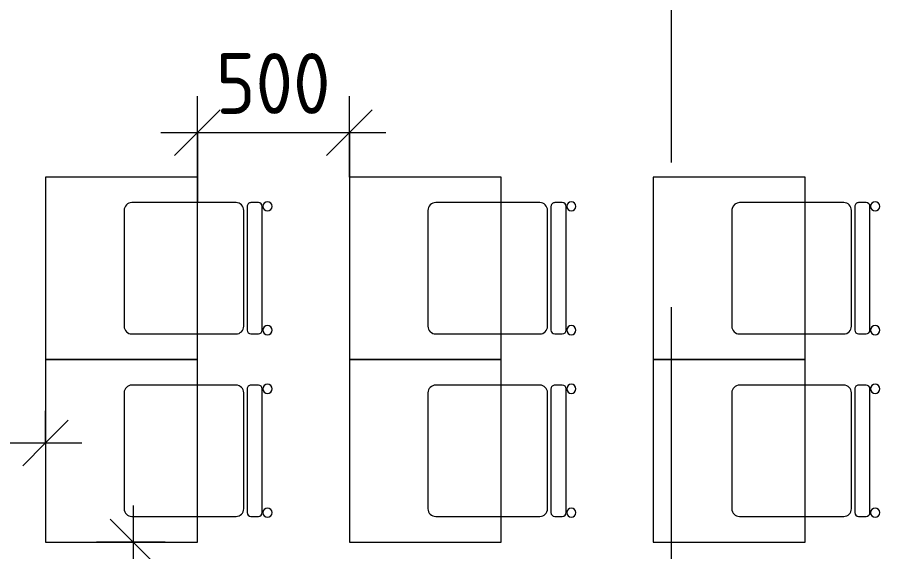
# Model space of a CAD drawing. Header units: millimetres. Extents: x 957 to 228198, y -8553 to 29000.
# Drawn here: x 68259 to 71097, y 4738 to 6495 of the extents above; entities that cross this region are included whole.
import ezdxf

# ---------------------------------------------------------------- set-up
doc = ezdxf.new("R2010")
doc.units = ezdxf.units.MM
doc.linetypes.add('Осевая', pattern=[3175, 635, -476.25, 1587.5, -476.25])
for name, color, linetype, lineweight in [('A-ANNO-DIMS', 7, 'Continuous', 9), ('A-ANNO-DIMS-100', 7, 'Continuous', 9), ('Оси-2', 7, 'Осевая', 9)]:
    doc.layers.add(name, color=color, linetype=linetype, lineweight=lineweight)
doc.layers.add('I-FURN-1', color=9, linetype='Continuous', lineweight=9, true_color=0x808080)
doc.styles.add('ISOCPEUR_3', font='isocpeur.ttf', dxfattribs={"width": 0.9, "height": 200})
doc.dimstyles.new('ISO-2_0_0_9К_Средний_округл2_1', dxfattribs={"dimscale": 304.8, "dimtxt": 199.196235, "dimasz": 0.492126, "dimexe": 0.393701, "dimexo": 0, "dimgap": 0, "dimtad": 1, "dimdec": 0, "dimrnd": 10, "dimzin": 0, "dimdsep": 46, "dimtxsty": 'ISOCPEUR_3', "dimblk1": 'OBLIQUE', "dimblk2": 'OBLIQUE', "dimsah": 1, "dimcen": 0.09, "dimdle": 0.393701, "dimazin": 0, "dimtfac": 1, "dimtdec": 4, "dimtix": 1, "dimtmove": 0, "dimatfit": 3, "dimfxl": 1, "dimtvp": 1, "dimtolj": 1, "dimtzin": 0, "dimarcsym": 2})

# ---------------------------------------------------------------- blocks, each defined once
blk = doc.blocks.new('Стол базовый прямоугольный - 1_7а-25476368-План расстановки мебели и оборудования 3 этажа в осях 12-23')
at = {"layer": 'I-FURN-1'}
for p, q in [((250, 300), (-250, 300)), ((-250, 300), (-250, -300)), ((250, -300), (250, 300)), ((-250, -300), (250, -300))]:
    blk.add_line(p, q, dxfattribs=at)
blk = doc.blocks.new('Стул Breuer - 1_9а-25403171-План расстановки мебели и оборудования 3 этажа в осях 12-23')
at = {"layer": 'I-FURN-1'}
for p, q in [((190.5, 241.3), (-190.5, 241.3)), ((-215.9, 215.9), (-215.9, 0)), ((215.9, 0), (215.9, 215.9)), ((-215.9, 0), (-215.9, -127)), ((215.9, -127), (215.9, 0)), ((203.2, -163.5), (-203.2, -163.5)), ((-190.5, -152.4), (190.5, -152.4)), ((-215.9, -176.2), (-215.9, -200.8)), ((215.9, -200.8), (215.9, -176.2)), ((-203.2, -213.5), (203.2, -213.5))]:
    blk.add_line(p, q, dxfattribs=at)
for centre, radius, start, end in [((-190.5, 215.9), 25.4, 90, 180), ((190.5, 215.9), 25.4, 0, 90), ((-190.5, -127), 25.4, 180, 270), ((190.5, -127), 25.4, 270, 360), ((-203.2, -176.2), 12.7, 90, 180), ((203.2, -176.2), 12.7, 360, 90), ((-203.5, -230.6), 15.1, 360, 180), ((-203.2, -200.8), 12.7, 180, 270), ((203.7, -230.6), 15.1, 360, 180), ((203.2, -200.8), 12.7, 270, 360), ((-203.5, -230.6), 15.1, 180, 360), ((203.7, -230.6), 15.1, 180, 360)]:
    blk.add_arc(centre, radius, start, end, dxfattribs=at)
blk = doc.blocks.new('Стул Breuer - 1_9а-V78-План расстановки мебели и оборудования 3 этажа в осях 12-23')
at = {"layer": 'I-FURN-1'}
for p, q in [((190.5, 241.3), (-190.5, 241.3)), ((-215.9, 215.9), (-215.9, 0)), ((215.9, 0), (215.9, 215.9)), ((-215.9, 0), (-215.9, -127)), ((215.9, -127), (215.9, 0)), ((203.2, -163.5), (-203.2, -163.5)), ((-190.5, -152.4), (190.5, -152.4)), ((-215.9, -176.2), (-215.9, -200.8)), ((215.9, -200.8), (215.9, -176.2)), ((-203.2, -213.5), (203.2, -213.5))]:
    blk.add_line(p, q, dxfattribs=at)
for centre, radius, start, end in [((-190.5, 215.9), 25.4, 90, 180), ((190.5, 215.9), 25.4, 0, 90), ((-190.5, -127), 25.4, 180, 270), ((190.5, -127), 25.4, 270, 360), ((-203.2, -176.2), 12.7, 90, 180), ((203.2, -176.2), 12.7, 360, 90), ((-203.5, -230.6), 15.1, 360, 180), ((-203.2, -200.8), 12.7, 180, 270), ((203.7, -230.6), 15.1, 360, 180), ((203.2, -200.8), 12.7, 270, 360), ((-203.5, -230.6), 15.1, 180, 360), ((203.7, -230.6), 15.1, 180, 360)]:
    blk.add_arc(centre, radius, start, end, dxfattribs=at)
blk = doc.blocks.new('Стул Breuer - 1_9а-V129-План расстановки мебели и оборудования 3 этажа в осях 12-23')
at = {"layer": 'I-FURN-1'}
for p, q in [((190.5, 241.3), (-190.5, 241.3)), ((-215.9, 215.9), (-215.9, 0)), ((215.9, 0), (215.9, 215.9)), ((-215.9, 0), (-215.9, -127)), ((215.9, -127), (215.9, 0)), ((203.2, -163.5), (-203.2, -163.5)), ((-190.5, -152.4), (190.5, -152.4)), ((-215.9, -176.2), (-215.9, -200.8)), ((215.9, -200.8), (215.9, -176.2)), ((-203.2, -213.5), (203.2, -213.5))]:
    blk.add_line(p, q, dxfattribs=at)
for centre, radius, start, end in [((-190.5, 215.9), 25.4, 90, 180), ((190.5, 215.9), 25.4, 75, 90), ((190.5, 215.9), 25.4, 0, 75), ((-190.5, -127), 25.4, 180, 270), ((190.5, -127), 25.4, 270, 360), ((-203.2, -176.2), 12.7, 90, 180), ((203.2, -176.2), 12.7, 360, 90), ((-203.5, -230.6), 15.1, 360, 180), ((-203.2, -200.8), 12.7, 180, 270), ((203.7, -230.6), 15.1, 360, 180), ((203.2, -200.8), 12.7, 270, 360), ((-203.5, -230.6), 15.1, 180, 360), ((203.7, -230.6), 15.1, 180, 360)]:
    blk.add_arc(centre, radius, start, end, dxfattribs=at)
blk = doc.blocks.new('DIMBLOCK34-План расстановки мебели и оборудования 3 этажа в осях 12-23')
at = {"layer": 'A-ANNO-DIMS-100'}
for p, q in [((67631.6, 5201.7), (67631.6, 4975.7)), ((67631.6, 5095.7), (67631.6, 5201.7)), ((68351.8, 5201.7), (68351.8, 4975.7)), ((68351.8, 5095.7), (68351.8, 5201.7)), ((67511.6, 5095.7), (68471.8, 5095.7))]:
    blk.add_line(p, q, dxfattribs=at)
at = {"layer": 'A-ANNO-DIMS-100', "lineweight": 20}
for p, q in [((67631.6, 5095.7), (67706.6, 5170.7)), ((68351.8, 5095.7), (68426.8, 5170.7)), ((67631.6, 5095.7), (67556.6, 5020.7)), ((68351.8, 5095.7), (68276.8, 5020.7))]:
    blk.add_line(p, q, dxfattribs=at)
at = {"layer": 'A-ANNO-DIMS-100', "color": 0, "insert": (67802.1, 5357), "char_height": 200, "width": 455.087, "attachment_point": 1, "line_spacing_factor": 1.149209, "style": 'ISOCPEUR_3'}
blk.add_mtext('720', dxfattribs=at)
blk = doc.blocks.new('_Oblique')
at = {"color": 0, "linetype": 'ByBlock', "lineweight": -2}
blk.add_line((-0.5, -0.5), (0.5, 0.5), dxfattribs=at)
blk = doc.blocks.new('DIMBLOCK35-План расстановки мебели и оборудования 3 этажа в осях 12-23')
at = {"layer": 'A-ANNO-DIMS-100'}
for p, q in [((68639.9, 4890.1), (68639.9, 3671)), ((68746, 4770.1), (68519.9, 4770.1)), ((68639.9, 4770.1), (68746, 4770.1)), ((68746, 3791), (68519.9, 3791)), ((68639.9, 3791), (68746, 3791))]:
    blk.add_line(p, q, dxfattribs=at)
at = {"layer": 'A-ANNO-DIMS-100', "lineweight": 20}
for p, q in [((68639.9, 4770.1), (68564.9, 4845.1)), ((68639.9, 4770.1), (68714.9, 4695.1)), ((68639.9, 3791), (68564.9, 3866)), ((68639.9, 3791), (68714.9, 3716))]:
    blk.add_line(p, q, dxfattribs=at)
at = {"layer": 'A-ANNO-DIMS-100', "color": 0, "insert": (68378.6, 4090.9), "char_height": 200, "width": 455.087, "attachment_point": 1, "rotation": 90, "line_spacing_factor": 1.149209, "style": 'ISOCPEUR_3'}
blk.add_mtext('980', dxfattribs=at)
blk = doc.blocks.new('DIMBLOCK36-План расстановки мебели и оборудования 3 этажа в осях 12-23')
at = {"layer": 'A-ANNO-DIMS-100'}
for p, q in [((68851.8, 5888.9), (68851.8, 6236.5)), ((69351.8, 5970.1), (69351.8, 6236.5)), ((68731.8, 6116.5), (69471.8, 6116.5)), ((68851.8, 6116.5), (68851.8, 5888.9)), ((69351.8, 6116.5), (69351.8, 5970.1))]:
    blk.add_line(p, q, dxfattribs=at)
at = {"layer": 'A-ANNO-DIMS-100', "lineweight": 20}
for p, q in [((68851.8, 6116.5), (68926.8, 6191.5)), ((69351.8, 6116.5), (69426.8, 6191.5)), ((68851.8, 6116.5), (68776.8, 6041.5)), ((69351.8, 6116.5), (69276.8, 6041.5))]:
    blk.add_line(p, q, dxfattribs=at)
at = {"layer": 'A-ANNO-DIMS-100', "color": 0, "insert": (68912.1, 6377.8), "char_height": 200, "width": 455.087, "attachment_point": 1, "line_spacing_factor": 1.149209, "style": 'ISOCPEUR_3'}
blk.add_mtext('500', dxfattribs=at)

msp = doc.modelspace()

# ---------------------------------------------------------------- linework, layer by layer
at = {"layer": 'Оси-2'}
msp.add_line((70412.4, -331.5), (70412.4, 25030), dxfattribs=at)

# ---------------------------------------------------------------- block references
at = {"layer": 'I-FURN-1'}
for p in [(68601.8, 5670.1), (69601.8, 5670.1), (70601.8, 5670.1), (68601.8, 5070.1), (69601.8, 5070.1), (70601.8, 5070.1)]:
    msp.add_blockref('Стол базовый прямоугольный - 1_7а-25476368-План расстановки мебели и оборудования 3 этажа в осях 12-23', p, dxfattribs=at)
at = {"layer": 'I-FURN-1', "rotation": 89.99999999999959}
for name, p in [('Стул Breuer - 1_9а-25403171-План расстановки мебели и оборудования 3 этажа в осях 12-23', (68851.8, 5670.1)), ('Стул Breuer - 1_9а-25403171-План расстановки мебели и оборудования 3 этажа в осях 12-23', (69851.8, 5670.1)), ('Стул Breuer - 1_9а-V129-План расстановки мебели и оборудования 3 этажа в осях 12-23', (70851.8, 5670.1)), ('Стул Breuer - 1_9а-25403171-План расстановки мебели и оборудования 3 этажа в осях 12-23', (68851.8, 5070.1)), ('Стул Breuer - 1_9а-25403171-План расстановки мебели и оборудования 3 этажа в осях 12-23', (69851.8, 5070.1)), ('Стул Breuer - 1_9а-V78-План расстановки мебели и оборудования 3 этажа в осях 12-23', (70851.8, 5070.1))]:
    msp.add_blockref(name, p, dxfattribs=at)

# ---------------------------------------------------------------- dimensions: what is measured, and where the dimension line sits
at = {"layer": 'A-ANNO-DIMS'}
for base, p1, p2, override, picture, middle in [((69351.8, 6116.5), (68851.8, 5888.9), (69351.8, 5970.1), {"dimpost": '<>', "dimfxl": 506.549486}, 'DIMBLOCK36-План расстановки мебели и оборудования 3 этажа в осях 12-23', (69101.8, 6216.5)), ((68351.8, 5095.7), (67631.6, 5201.7), (68351.8, 5201.7), {"dimpost": '<>', "dimfxl": 720.119097}, 'DIMBLOCK34-План расстановки мебели и оборудования 3 этажа в осях 12-23', (67991.7, 5195.7))]:
    dim = msp.add_linear_dim(base=base, p1=p1, p2=p2, dimstyle='ISO-2_0_0_9К_Средний_округл2_1', override=override, dxfattribs=at)
    dim.commit()
    dim.dimension.update_dxf_attribs({"geometry": picture, "text_midpoint": middle})
dim = msp.add_linear_dim(base=(68639.9, 3791), p1=(68746, 4770.1), p2=(68746, 3791), angle=90, dimstyle='ISO-2_0_0_9К_Средний_округл2_1', override={"dimpost": '<>', "dimfxl": 979.096345}, dxfattribs=at)
dim.commit()
dim.dimension.update_dxf_attribs({"geometry": 'DIMBLOCK35-План расстановки мебели и оборудования 3 этажа в осях 12-23', "text_midpoint": (68539.9, 4280.5)})

doc.saveas('drawing.dxf')
